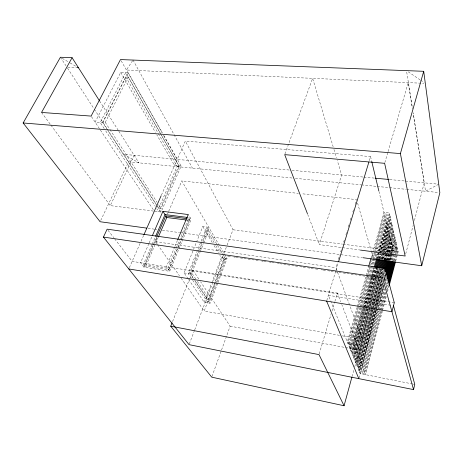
<?xml version="1.0" encoding="UTF-8"?>
<svg xmlns="http://www.w3.org/2000/svg" width="463" height="463" viewBox="0 0 463 463"><rect width="100%" height="100%" fill="white"/><g stroke="black" fill="none" stroke-linecap="round" stroke-linejoin="round"><path stroke-width="0.35" stroke-dasharray="2.31 1.74" d="M405.71 253.932L413.158 225.354M414.426 220.475L424.235 182.833L413.118 113.18M383.208 282.962L359.282 371.436L364.636 372.483L364.207 371.39L380.401 310.806M380.586 310.112L385.43 292.008M386.547 287.83L387.849 282.951M393.805 260.669L395.107 255.796M395.292 255.101L397.341 247.439L392.306 246.791L390.222 254.465M364.636 372.483L381.049 310.986M381.24 310.285L385.899 292.813M386.646 290.017L388.324 283.726M394.297 261.363L397.653 248.781L397.341 247.439M382.345 311.31L365.492 374.66L365.064 373.577L381.79 310.8M381.981 310.1L386.067 294.757M387.184 290.573L388.486 285.688M394.991 261.277L397.96 250.118L392.948 249.464L389.944 260.588M382.531 310.615L386.605 295.301M387.531 291.817L389.013 286.25M395.674 261.19L398.267 251.444L397.96 250.118M381.686 278.136L357.488 367.009L362.894 368.056L362.454 366.933L377.669 310.401M377.86 309.701L384.058 286.672M384.811 283.877L386.692 276.897M391.2 260.148L392.514 255.263M392.699 254.563L396.085 241.999L390.992 241.356L385.87 260.142M362.894 368.056L378.433 310.245M378.618 309.544L384.232 288.646M385.355 284.467L386.669 279.594M391.906 260.09L396.403 243.37L396.085 241.999M382.542 280.213L358.391 369.231L363.773 370.284L363.333 369.173L379 310.777M379.185 310.083L384.782 289.225M385.899 285.058L387.207 280.19M392.427 260.727L396.716 244.736L391.652 244.088L387.3 260.113M363.773 370.284L379.654 310.98M379.839 310.279L385.071 290.747M386.009 287.257L387.502 281.672M393.104 260.744L397.028 246.09L396.716 244.736M378.734 278.269L355.648 362.477L361.111 363.524L360.66 362.373L382.536 281.666M383.671 277.493L384.99 272.626M388.388 260.102L389.707 255.229M389.892 254.534L394.8 236.443L389.655 235.806L383.144 259.517M375.099 310.308L358.837 370.336L364.207 371.39M375.29 309.608L382.664 282.389M383.798 278.199L385.309 272.614M388.521 260.75L390.037 255.165M361.111 363.524L375.47 310.459M376.228 307.669L383.028 282.528M383.786 279.739L385.488 273.454M389.076 260.189L390.396 255.298M390.587 254.604L395.124 237.843L394.8 236.443M384.151 279.478L385.471 274.6M389.238 260.669L392.63 248.127L397.653 248.781M371.615 309.689L356.574 364.751L362.008 365.805L361.562 364.67L376.245 310.314M376.431 309.62L383.208 284.531M384.336 280.352L386.032 274.079M389.8 260.142L391.113 255.263M391.304 254.569L395.443 239.238L390.332 238.595L386.148 253.88M383.376 284.919L359.728 372.524L365.064 373.577M384.313 281.446L386.003 275.19M362.008 365.805L383.763 285.133M384.886 280.96L386.015 276.787M390.512 260.096L395.767 240.621L395.443 239.238M358.981 378.016L383.717 286.227M384.805 282.193L386.339 276.498M390.633 260.559L393.266 250.79L379.029 191.728M383.405 269.182L357.031 365.886L362.454 366.933M367.367 308.578L353.761 357.835L359.288 358.883L383.758 269.09M386.229 260.038L393.816 232.194L393.481 230.765L388.289 230.134L380.21 259.332M382.438 275.358L383.196 272.58M386.599 260.084L391.328 242.728L396.403 243.37M379.949 268.447L354.71 360.168L360.208 361.221L359.751 360.058L382.05 278.084M386.964 260.021L394.146 233.618L388.978 232.987L381.686 259.442M381.992 279.623L357.94 368.126L363.333 369.173M360.208 361.221L382.166 280.352M387.658 260.131L394.47 235.036L394.146 233.618M387.826 260.744L391.982 245.442L397.028 246.09M372.923 277.273L351.834 353.084L357.419 354.131L380.858 268.76M383.526 259.043L384.857 254.187M385.048 253.493L392.479 226.424L392.138 224.96L386.894 224.341L377.229 258.996M378.925 277.569L381.408 268.523M383.7 260.171L389.996 237.206L395.124 237.843M352.071 376.529L353.975 369.572M354.739 366.789L379.006 278.222M379.648 275.936L381.743 268.274M384.035 259.917L385.563 254.343M385.754 253.649L392.815 227.877L387.595 227.252L380.464 252.937M382.154 268.465L356.111 363.617L361.562 364.67M384.435 260.131L385.957 254.575M365.741 308.804L352.8 355.474L358.362 356.522L371.285 309.261M371.476 308.566L379.654 278.674M379.839 277.979L382.502 268.251M384.788 259.911L393.151 229.324L392.815 227.877M371.806 308.989L382.664 269.258M385.141 260.194L390.662 239.979L395.767 240.621M359.288 358.883L358.825 357.708L371.963 309.579M372.154 308.885L383.011 269.125M385.488 260.061L393.481 230.765M367.558 307.883L375.794 278.049M375.991 277.354L378.479 268.337M380.968 259.321L388.636 231.564L393.816 232.194M373.93 268.019L350.85 350.665L356.469 351.712L355.989 350.491L378.612 268.54M381.101 259.511L391.455 222.008L386.183 221.395L377.42 252.711M368.056 308.879L354.236 359.004L359.751 360.058M368.247 308.179L379.191 268.494M356.469 351.712L368.183 309.203M368.947 306.419L376.824 277.846M377.015 277.146L379.319 268.783M382.004 259.031L383.352 254.152M383.543 253.452L391.796 223.49L391.455 222.008M382.432 259.419L389.319 234.4L394.47 235.036M357.419 354.131L356.944 352.928L368.994 309.11M369.185 308.416L377.605 277.817M377.796 277.123L380.088 268.777M382.768 259.037L384.105 254.17M384.296 253.475L392.138 224.96M380.655 268.581L355.179 361.325L360.66 362.373M373.12 276.573L375.441 268.227M378.149 258.493L379.504 253.626M379.701 252.925L387.247 225.799L392.479 226.424M359.629 307.444L348.847 345.739L354.531 346.787L354.039 345.537L364.497 307.93M364.694 307.235L373.022 277.291M373.213 276.59L375.539 268.233M378.254 258.487L379.608 253.614M379.799 252.914L390.066 216.007L384.736 215.399L370.255 266.757M373.716 277.233L352.32 354.282L357.893 355.329L358.362 356.522M373.907 276.538L376.222 268.21M378.919 258.493L380.268 253.631M354.531 346.787L365.145 308.561M365.336 307.866L373.826 277.291M374.017 276.596L376.332 268.251M379.035 258.522L380.383 253.66M380.58 252.966L390.419 217.517L390.066 216.007M365.932 308.109L374.428 277.459M374.619 276.764L377.131 267.707M379.643 258.649L380.991 253.776M381.188 253.082L387.942 228.699L393.151 229.324M361.134 307.993L349.854 348.217L355.503 349.264L355.017 348.031L365.973 308.497M366.164 307.802L374.428 277.979M374.625 277.285L377.119 268.268M379.81 258.557L380.962 254.395M381.732 251.623L390.766 219.022L385.465 218.414L375.898 252.468M366.557 308.694L353.286 356.66L358.825 357.708M366.748 307.999L375.018 278.107M375.209 277.406L377.901 267.678M355.503 349.264L377.831 268.54M380.331 259.494L391.113 220.521L390.766 219.022M370.603 277.071L350.352 349.449L355.989 350.491M370.799 276.37L375.082 261.063M375.279 260.368L377.223 253.406M376.454 258.985L386.536 222.871L391.796 223.49M366.69 276.469L347.829 343.233L353.547 344.275L353.049 343.014L362.755 308.236M362.951 307.542L374.017 267.898M376.546 258.858L389.36 212.951L384.001 212.355L372.819 251.86M363.513 308.213L351.342 351.88L356.944 352.928M363.71 307.519L374.723 268.008M353.547 344.275L363.6 308.184M363.796 307.49L374.822 267.927M377.333 258.904L389.713 214.485L389.36 212.951M359.82 306.743L368.247 276.799M368.444 276.104L372.952 260.084M373.149 259.39L374.914 253.122M375.105 252.428L385.1 216.91L390.419 217.517M360.48 307.368L349.357 346.984L355.017 348.031M360.677 306.674L369.069 276.793M369.266 276.098L373.751 260.113M373.948 259.419L375.707 253.163M361.325 307.299L369.879 276.781M370.076 276.087L376.494 253.197M376.685 252.509L385.824 219.908L391.113 220.521M357.123 307.31L347.319 341.966L353.049 343.014M357.32 306.616L365.955 276.122M366.152 275.427L368.502 267.11M371.054 258.099L372.622 252.555M366.887 275.774L369.439 266.734M370.423 263.256L371.21 260.478M371.407 259.778L384.371 213.883L389.713 214.485M370.064 267.452L348.344 344.489L354.039 345.537M384.834 162.623L387.861 152.275M388.063 151.586L408.239 82.617L412.319 108.209M319.204 353.911L330.976 314.493M332.006 311.032L334.691 302.044M334.899 301.349L337.377 293.056L193.002 270.334L190.085 277.65M349.553 304.897L335.872 267.678L337.336 262.862M338.384 259.425L339.639 255.304M340.687 251.866L341.943 247.74M343.621 242.242L344.455 239.487M345.925 234.677L347.181 230.551M348.228 227.113L349.484 222.987M350.323 220.238L351.371 216.8M352.835 211.99L353.674 209.241M355.138 204.426L356.603 199.611L301.216 193.684M326.809 300.464L335.866 270.676M336.074 269.987L338.181 263.071M369.295 160.725L370.556 156.575L185.327 141.03L161.431 195.102M360.816 250.124L319.325 244.597L341.636 174.997L337.284 160.493M211.979 376.488L221.308 350.641M221.551 349.964L230.14 326.16L200.589 281.741M284.936 153.959L312.623 78.34L333.14 146.69M188.51 279.357L204.276 302.287L210.115 303.306L217.807 283.02M218.061 282.349L227.038 258.678L181.809 180.911L298.34 193.378M216.782 282.905L210.15 300.365L208.194 300.03L223.797 259.112L221.621 255.414M339.46 335.322L204.189 311.049L225.273 255.732L227.42 256.045M225.122 258.395L208.165 302.97L191.757 278.842M217.037 282.233L225.713 259.396L222.471 253.851M204.276 302.287L211.504 283.431M211.759 282.754L221.314 257.833L219.861 255.379M189.309 343.98L194.448 330.547M194.709 329.87L223.756 253.95M224.011 253.278L226.841 245.888M227.096 245.216L233.011 229.764L185.327 141.03M195.785 278.975L191.792 273.037L200.028 252.399M200.288 251.733L203.477 243.746M203.743 243.081L208.79 230.435L206.776 230.169L189.743 272.713L193.754 278.651M172.577 321.53L189.818 278.315M193.395 278.581L190.212 273.87L199.518 250.599M199.784 249.933L202.707 242.618M202.973 241.952L208.825 227.321L202.8 226.529L196.642 241.761M188.105 278.772L184.066 272.892L196.376 242.427M148.883 243.607L140.567 262.695L143.993 267.197L169.661 271.306L191.161 219.387L188.227 214.543M177.479 249.123L168.891 269.819L167.814 268.314L176.056 248.515M176.334 247.855L188.412 218.814L189.39 220.417L177.757 248.457M168.59 269.802L177.728 247.792M178.006 247.126L181.328 239.122M181.606 238.457L190.189 217.784L188.094 217.517M174.701 246.941L166.42 266.775L169.661 271.306M174.979 246.275L177.462 240.326M143.993 267.197L154.023 244.001M154.306 243.335L156.888 237.374M157.2 244.047L155.551 241.698L157.547 237.068M167.537 213.947L168.393 211.961M168.677 211.302L181.809 180.911M158.277 237.218L145.804 266.138L144.67 264.645L152.935 245.546M151.951 244.73L142.859 265.704L168.891 269.819M152.234 244.07L155.36 236.859M153.218 244.886L156.639 236.987M149.173 242.953L151.754 237.027M156.795 205.092L158.768 208.119L161.043 208.402L179.384 166.541L128.257 76.985L125.762 76.864L102.711 122.168L105.263 122.365L109.581 129.027M154.943 211.261L161.06 212.037L181.149 166.061L163.734 135.37M158.768 208.119L177.15 166.315L158.462 133.79M129.356 267.689L140.746 241.917M141.036 241.258L143.657 235.326M153.554 211.087L110.287 205.618L134.143 155.308M100.72 220.429L128.61 161.819L292.494 178.052M105.263 122.365L128.257 76.985M102.769 122.718L128.193 72.726L120.716 72.378L95.123 122.128L102.769 122.718L157.125 206M132.644 60.641L126.411 70.011L423.871 83.317M438.727 184.21L425.561 191.236L413.152 112.74M67.731 67.384L78.548 67.87M289.132 170.014L123.719 154.318L138.929 162.837L118.835 131.237M292.008 170.286L363.212 177.045M363.901 177.109L374.717 178.133M389.759 179.563L404.841 180.992M405.559 181.062L437.286 184.071M181.149 166.061L174.493 165.407L156.807 134.814M177.15 166.315L179.384 166.541M295.371 178.336L360.781 184.818M361.499 184.887L376.593 186.381M377.316 186.456L388.816 187.596M389.533 187.665L406.068 189.303M406.786 189.373L438.415 192.504M187.573 218.93L191.161 219.387M187.272 220.145L189.39 220.417M233.011 229.764L342.475 244.123M343.187 244.215L398.267 251.444M148.091 228.3L153.82 229.087M154.538 229.185L157.403 229.573M162.42 230.261L179.609 232.617M180.327 232.71L362.274 257.613M155.551 241.698L335.872 267.678M228.132 256.149L230.996 256.566M233.856 256.982L235.285 257.196M236.003 257.301L239.574 257.822M240.291 257.926L243.15 258.342M243.868 258.452L247.439 258.973M248.156 259.077L251.015 259.494M251.733 259.598L255.304 260.125M256.022 260.229L258.881 260.646M261.74 261.068L263.169 261.277M263.887 261.381L266.746 261.798M269.605 262.214L271.034 262.428M271.752 262.533L274.611 262.949M277.47 263.366L278.9 263.574M279.617 263.678L283.194 264.205M283.906 264.309L286.771 264.726M287.482 264.83L291.059 265.357M291.771 265.461L294.636 265.878M295.348 265.982L298.924 266.509M299.636 266.613L302.501 267.029M303.213 267.134L306.79 267.655M307.501 267.764L310.366 268.181M311.078 268.285L314.655 268.806M315.367 268.91L318.231 269.333M321.09 269.75L322.52 269.958M323.238 270.062L326.809 270.589M327.526 270.693L330.385 271.11M331.103 271.214L334.674 271.735M335.391 271.845L338.25 272.261M338.968 272.366L342.539 272.886M343.257 272.991L346.116 273.413M346.833 273.517L350.404 274.038M351.122 274.142L353.981 274.565M354.699 274.669L358.269 275.19M358.987 275.294L361.846 275.711M362.564 275.821L366.135 276.342M366.852 276.446L374 277.493M374.717 277.597L378.294 278.118M221.314 257.833L227.038 258.678M223.797 259.112L225.713 259.396M394.285 302.709L132.152 261.369L114.158 238.208M144.67 264.645L167.814 268.314M189.743 272.713L191.792 273.037M390.674 305.25L328.371 295.325L330.547 300.678M184.066 272.892L190.212 273.87M342.307 335.837L362.24 339.414L349.802 305.574M230.14 326.16L359.311 350.092L341.763 304.463M412.637 383.972L360.168 373.612L330.819 301.349M413.343 384.111L414.761 384.388M62.233 58.309L69.485 62.563M70.087 62.916L76.736 66.811M408.262 71.829L420.022 79.798M420.607 80.197L424.137 82.588M108.018 230.302L113.724 237.641M41.548 112.445L50.519 124.599M50.942 125.178L110.287 205.618M157.611 244.632L179.459 275.786M181.108 278.136L204.189 311.049M191.358 278.251L188.157 273.546L206.811 227.061L222.252 253.481M194.153 279.241L208.194 300.03M194.987 280.937L210.115 303.306M197.377 281.354L210.15 300.365M193.002 270.334L198.992 279.339M91.477 116.641L153.866 210.578M104.169 128.552L100.211 122.521L125.693 72.61L178.926 165.841L158.792 211.747L156.812 208.738M105.755 130.965L155.227 206.324M60.416 57.25L65.937 65.711M67.511 68.13L93.92 108.626M94.319 109.227L107.323 129.177M107.451 129.432L156.401 204.484M157.518 206.608L161.06 212.037M109.974 129.634L157.113 202.343M158.687 204.762L161.043 208.402M99.62 101.015L118.626 130.902M202.8 226.529L212.598 243.104M214.051 245.558L218.409 252.925M206.776 230.169L214.381 243.098M215.827 245.564L220.174 252.954M120.716 72.378L155.365 132.314M125.762 76.864L158.103 133.165M128.193 72.726L162.316 132.864M121.196 60.827L162.183 133.02M163.607 135.532L177.15 159.388M133.031 60.057L173.712 134.01M174.059 134.646L192.486 168.144M307.692 214.386L319.325 244.597M337.377 293.056L340.733 301.778M333.968 149.451L336.456 157.733M357.592 203.089L371.077 250.396M371.274 251.091L373.259 258.047M373.456 258.748L374.445 262.226M376.031 267.788L378.416 276.139M370.556 156.575L371.569 160.794M406.722 72.06L412.475 108.458"/><path stroke-width="0.69" d="M128.801 268.957L391.947 311.721L394.285 302.709L385.112 268.297L107.138 229.168L103.434 237.085L189.049 344.651L413.546 389.603L414.761 384.388L393.509 305.702M362.992 257.712L421.729 265.756L439.85 192.649L423.709 71.302L120.484 59.571L91.113 116.091L41.548 112.445L72.083 57.701L60.416 57.25L23.15 122.979L100.101 221.731L146.661 228.103M388.22 281.562L393.434 262.064M388.7 282.326L394.111 262.058M389.042 283.599L394.8 261.977M389.198 285.555L395.489 261.884M386.877 276.203L390.824 261.543M387.23 277.505L391.536 261.485M387.577 278.801L392.242 261.421M387.872 280.277L392.919 261.439M385.366 271.231L388.197 260.796M385.864 272.059L388.885 260.889M386.223 273.384L389.609 260.837M386.576 274.698L390.141 261.485M383.949 268.395L386.038 260.738M384.695 268.355L386.773 260.715M413.546 389.603L382.531 277.783L385.112 268.297M385.008 269.894L387.467 260.831M381.049 268.065L383.144 260.432M172.051 322.861L170.725 326.183L211.736 377.166L344.061 405.75L351.88 377.229M381.743 268.274L383.844 260.611M382.502 268.251L384.597 260.605M383.202 268.43L385.297 260.756M378.803 267.846L380.91 260.206M379.51 268.089L381.813 259.726M380.279 268.077L382.577 259.731M375.736 267.539L378.057 259.182M376.529 267.556L378.844 259.216M377.31 267.573L379.619 259.251M378.219 267.145L380.14 260.189M374.214 267.203L376.35 259.552M375.013 267.232L377.142 259.598M421.729 265.756L400.402 153.583L423.709 71.302M368.698 266.416L370.857 258.794M338.598 261.688L368.872 162.108M177.74 239.666L188.227 214.543L162.941 211.359L152.327 235.713M158.56 236.564L166.784 217.5L165.754 215.908L156.922 236.327M155.643 236.205L165.025 214.572L187.393 217.425M143.952 234.666L161.141 195.762M23.15 122.979L400.402 153.583M375.395 178.197L389.042 179.494M165.754 215.908L187 218.634M166.784 217.5L186.566 220.052M360.816 250.124L405.166 256.022L384.631 163.312L284.687 154.636L307.432 213.715M103.434 237.085L382.531 277.783M170.725 326.183L319.001 354.6L344.061 405.75M77.344 67.164L78.548 67.87M162.941 211.359L165.274 214.965M72.083 57.701L99.516 100.847M326.618 301.106L358.813 378.641M371.743 161.494L378.861 191.028"/></g></svg>
